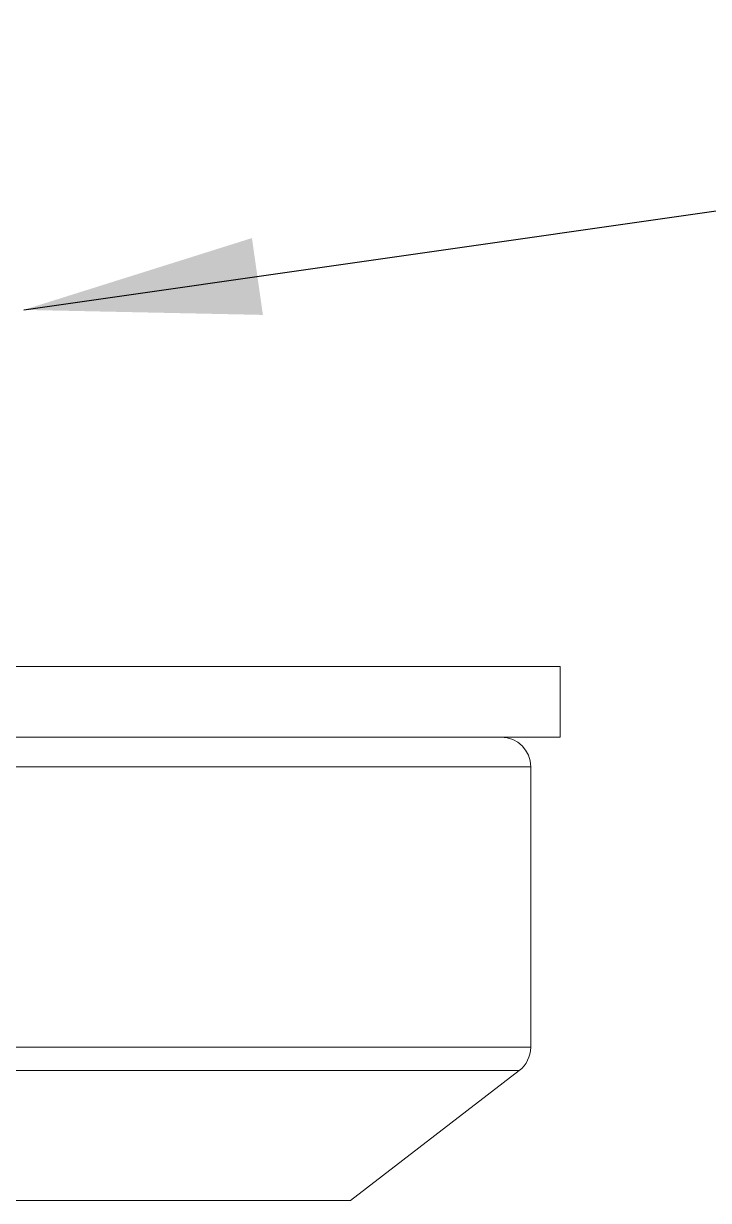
# Model space of a CAD drawing. Header units: millimetres. Extents: x 12315 to 13087, y 2477 to 3022.
# Drawn here: x 12877.21 to 12888.81, y 2667.09 to 2687.04 of the extents above; entities that cross this region are included whole.
import ezdxf

# ---------------------------------------------------------------- set-up
doc = ezdxf.new("R2010")
doc.units = ezdxf.units.MM
doc.layers.add('DIM_', color=5, linetype='Continuous', lineweight=9)
doc.styles.get("Standard").update_dxf_attribs({"font": 'arial.ttf'})
doc.dimstyles.new('사본(2) STANDARD', dxfattribs={"dimscale": 0, "dimtxt": 4, "dimasz": 4, "dimexe": 1.25, "dimexo": 0.625, "dimgap": 1.5, "dimtad": 3, "dimtih": 1, "dimtoh": 1, "dimdec": 1, "dimzin": 9, "dimdsep": 46, "dimtxsty": 'Standard', "dimcen": 2.5, "dimclrd": 5, "dimclre": 5, "dimclrt": 5, "dimadec": 0, "dimazin": 0, "dimtfac": 1, "dimtdec": 1, "dimtmove": 0, "dimatfit": 3, "dimfxl": 1.25, "dimtfill": 1, "dimtolj": 1, "dimtzin": 0, "dimarcsym": 0})

msp = doc.modelspace()

# ---------------------------------------------------------------- linework, layer by layer
at = {"linetype": 'Continuous', "lineweight": 18}
for p, q in [((12861.302, 2676.14), (12886.302, 2676.14)), ((12886.302, 2674.94), (12886.302, 2676.14)), ((12861.302, 2674.94), (12886.302, 2674.94)), ((12885.802, 2669.686), (12885.802, 2674.44)), ((12882.747, 2667.09), (12885.607, 2669.29))]:
    msp.add_line(p, q, dxfattribs=at)
at = {"linetype": 'Continuous', "lineweight": 13}
for p, q in [((12861.302, 2674.44), (12885.802, 2674.44)), ((12861.302, 2669.686), (12885.802, 2669.686)), ((12861.302, 2669.29), (12885.607, 2669.29)), ((12861.302, 2667.09), (12882.747, 2667.09))]:
    msp.add_line(p, q, dxfattribs=at)
at = {"linetype": 'Continuous', "lineweight": 18}
for centre, start, end in [((12885.302, 2674.44), 0, 90), ((12885.302, 2669.686), 307.5686, 0)]:
    msp.add_arc(centre, 0.5, start, end, dxfattribs=at)

# ---------------------------------------------------------------- leaders
at = {"layer": 'DIM_'}
msp.add_leader([(12877.211, 2682.183), (12911.161, 2687.036), (12942.88, 2687.036)], dimstyle='사본(2) STANDARD', override={"dimscale": 1, "dimtad": 0}, dxfattribs=at)

doc.saveas('drawing.dxf')
